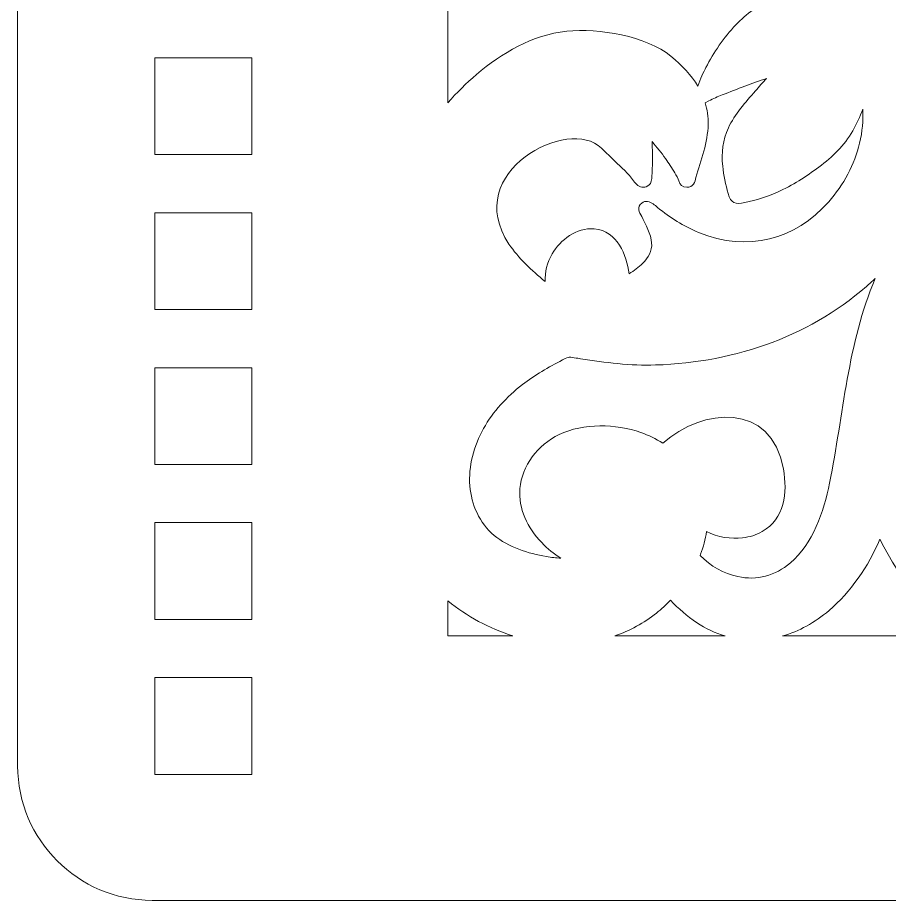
# Model space of a CAD drawing. Header units: centimetres. Extents: x -30.6 to 32.1, y -25.7 to 17.6.
# Drawn here: x -14.792 to -10.293, y -25.654 to -21.096 of the extents above; entities that cross this region are included whole.
import ezdxf

# ---------------------------------------------------------------- set-up
doc = ezdxf.new("R2010")
doc.units = ezdxf.units.CM
doc.header["$MEASUREMENT"] = 0
doc.layers.add('layer 1', color=7, linetype='Continuous')

msp = doc.modelspace()

# ---------------------------------------------------------------- linework, layer by layer
at = {"layer": 'layer 1', "color": 19, "lineweight": 20}
for points, knots in [([(-14.09796, -4.65359), (-14.09796, -4.65359), (-0.48589, -4.65359), (-0.48589, -4.65359), (-0.48589, -4.65359), (-0.10421, -4.65359), (0.20807, -4.96587), (0.20807, -5.34755), (0.20807, -5.34755), (0.20807, -5.34755), (0.20807, -24.95963), (0.20807, -24.95963), (0.20807, -24.95963), (0.20807, -25.34131), (-0.10421, -25.65359), (-0.48589, -25.65359), (-0.48589, -25.65359), (-0.48589, -25.65359), (-14.09796, -25.65359), (-14.09796, -25.65359), (-14.09796, -25.65359), (-14.47964, -25.65359), (-14.79192, -25.34131), (-14.79192, -24.95963), (-14.79192, -24.95963), (-14.79192, -24.95963), (-14.79192, -5.34755), (-14.79192, -5.34755), (-14.79192, -5.34755), (-14.79192, -4.96587), (-14.47964, -4.65359), (-14.09796, -4.65359)], [0, 0, 0, 0, 0.1111111, 0.1111111, 0.1111111, 0.1111111, 0.2222222, 0.2222222, 0.2222222, 0.2222222, 0.3333333, 0.3333333, 0.3333333, 0.3333333, 0.4444444, 0.4444444, 0.4444444, 0.4444444, 0.5555556, 0.5555556, 0.5555556, 0.5555556, 0.6666667, 0.6666667, 0.6666667, 0.6666667, 0.7777778, 0.7777778, 0.7777778, 0.7777778, 1, 1, 1, 1]), ([(-12.5724, -18.05868), (-12.54582, -18.12232), (-12.5182, -18.18557), (-12.48918, -18.2481), (-12.48918, -18.2481), (-12.43848, -18.35732), (-12.38288, -18.46412), (-12.32194, -18.56863), (-12.32194, -18.56863), (-12.27989, -18.64075), (-12.23521, -18.71089), (-12.1909, -18.78178), (-12.1909, -18.78178), (-12.14144, -18.86095), (-12.09117, -18.93442), (-12.10372, -19.02973), (-12.10372, -19.02973), (-12.11693, -19.13014), (-12.1827, -19.25466), (-12.23827, -19.3406), (-12.23827, -19.3406), (-12.29992, -19.43596), (-12.38103, -19.52598), (-12.43477, -19.62415), (-12.43477, -19.62415), (-12.4792, -19.70528), (-12.5036, -19.796), (-12.50335, -19.88727), (-12.50335, -19.88727), (-12.50318, -19.9464), (-12.49271, -20.00017), (-12.47609, -20.05682), (-12.47609, -20.05682), (-12.47013, -20.0771), (-12.46407, -20.09718), (-12.43984, -20.10488), (-12.43984, -20.10488), (-12.41262, -20.11354), (-12.39261, -20.09665), (-12.37357, -20.0818), (-12.37357, -20.0818), (-12.33342, -20.05048), (-12.28599, -20.01601), (-12.23543, -20.00133), (-12.23543, -20.00133), (-12.20776, -19.99332), (-12.14031, -19.98686), (-12.11728, -20.00768), (-12.11728, -20.00768), (-12.10759, -20.0164), (-12.12866, -20.04955), (-12.13386, -20.05688), (-12.13386, -20.05688), (-12.15936, -20.09288), (-12.20416, -20.12874), (-12.23767, -20.15851), (-12.23767, -20.15851), (-12.29791, -20.21207), (-12.36382, -20.27269), (-12.40947, -20.3379), (-12.40947, -20.3379), (-12.44671, -20.39112), (-12.47162, -20.45123), (-12.4827, -20.51399), (-12.4827, -20.51399), (-12.4874, -20.54057), (-12.4896, -20.56586), (-12.48546, -20.59257), (-12.48546, -20.59257), (-12.47942, -20.63153), (-12.44683, -20.63412), (-12.41296, -20.63953), (-12.41296, -20.63953), (-12.3475, -20.64996), (-12.28171, -20.6578), (-12.21517, -20.65454), (-12.21517, -20.65454), (-12.12972, -20.65035), (-12.05011, -20.62694), (-11.97324, -20.59264), (-11.97324, -20.59264), (-11.88955, -20.55535), (-11.80409, -20.50388), (-11.73552, -20.44538), (-11.73552, -20.44538), (-11.69276, -20.40891), (-11.65652, -20.36935), (-11.62247, -20.3268), (-11.62247, -20.3268), (-11.61149, -20.36006), (-11.60049, -20.39331), (-11.58951, -20.4266), (-11.58951, -20.4266), (-11.58242, -20.44804), (-11.57566, -20.4706), (-11.54967, -20.47833), (-11.54967, -20.47833), (-11.5224, -20.48645), (-11.50177, -20.46961), (-11.48229, -20.45498), (-11.48229, -20.45498), (-11.399, -20.39242), (-11.35989, -20.31709), (-11.33504, -20.22029), (-11.33504, -20.22029), (-11.3086, -20.11729), (-11.30043, -19.99843), (-11.29753, -19.89266), (-11.29753, -19.89266), (-11.29542, -19.81576), (-11.29648, -19.73819), (-11.30172, -19.66142), (-11.30172, -19.66142), (-11.30431, -19.62358), (-11.308, -19.58666), (-11.31282, -19.55019), (-11.31282, -19.55019), (-11.25075, -19.67233), (-11.1926, -19.79777), (-11.14963, -19.92468), (-11.14963, -19.92468), (-11.09971, -20.07221), (-11.06472, -20.25053), (-11.0945, -20.40489), (-11.0945, -20.40489), (-11.11283, -20.49981), (-11.15251, -20.57369), (-11.21, -20.65201), (-11.21, -20.65201), (-11.23261, -20.68284), (-11.26383, -20.71508), (-11.23136, -20.75102), (-11.23136, -20.75102), (-11.20803, -20.77682), (-11.1808, -20.79261), (-11.14333, -20.79183), (-11.14333, -20.79183), (-11.09054, -20.7907), (-11.03242, -20.75453), (-10.99325, -20.72398), (-10.99325, -20.72398), (-10.93074, -20.67522), (-10.87728, -20.61187), (-10.83666, -20.54611), (-10.83666, -20.54611), (-10.79342, -20.47614), (-10.75504, -20.38903), (-10.73666, -20.30938), (-10.73666, -20.30938), (-10.70623, -20.38648), (-10.68, -20.46714), (-10.67025, -20.54596), (-10.67025, -20.54596), (-10.65675, -20.65482), (-10.67856, -20.76096), (-10.74791, -20.85038), (-10.74791, -20.85038), (-10.81303, -20.93438), (-10.90924, -20.99309), (-10.99587, -21.05554), (-10.99587, -21.05554), (-11.02817, -21.07885), (-11.05783, -21.10555), (-11.08504, -21.13399), (-11.08504, -21.13399), (-11.14678, -21.19854), (-11.20001, -21.27629), (-11.2399, -21.35447), (-11.2399, -21.35447), (-11.25007, -21.37445), (-11.27091, -21.41418), (-11.2806, -21.4509), (-11.2806, -21.4509), (-11.31462, -21.39362), (-11.36313, -21.34289), (-11.42013, -21.296), (-11.42013, -21.296), (-11.54692, -21.19173), (-11.79307, -21.14895), (-11.95798, -21.16647), (-11.95798, -21.16647), (-12.1365, -21.18546), (-12.29361, -21.27905), (-12.42391, -21.39019), (-12.42391, -21.39019), (-12.47576, -21.4344), (-12.52602, -21.48361), (-12.5724, -21.53624), (-12.5724, -21.53624), (-12.5724, -21.53624), (-12.5724, -18.05868), (-12.5724, -18.05868)], [0, 0, 0, 0, 0.0204082, 0.0204082, 0.0204082, 0.0204082, 0.0408163, 0.0408163, 0.0408163, 0.0408163, 0.0612245, 0.0612245, 0.0612245, 0.0612245, 0.0816327, 0.0816327, 0.0816327, 0.0816327, 0.1020408, 0.1020408, 0.1020408, 0.1020408, 0.122449, 0.122449, 0.122449, 0.122449, 0.1428571, 0.1428571, 0.1428571, 0.1428571, 0.1632653, 0.1632653, 0.1632653, 0.1632653, 0.1836735, 0.1836735, 0.1836735, 0.1836735, 0.2040816, 0.2040816, 0.2040816, 0.2040816, 0.2244898, 0.2244898, 0.2244898, 0.2244898, 0.244898, 0.244898, 0.244898, 0.244898, 0.2653061, 0.2653061, 0.2653061, 0.2653061, 0.2857143, 0.2857143, 0.2857143, 0.2857143, 0.3061224, 0.3061224, 0.3061224, 0.3061224, 0.3265306, 0.3265306, 0.3265306, 0.3265306, 0.3469388, 0.3469388, 0.3469388, 0.3469388, 0.3673469, 0.3673469, 0.3673469, 0.3673469, 0.3877551, 0.3877551, 0.3877551, 0.3877551, 0.4081633, 0.4081633, 0.4081633, 0.4081633, 0.4285714, 0.4285714, 0.4285714, 0.4285714, 0.4489796, 0.4489796, 0.4489796, 0.4489796, 0.4693878, 0.4693878, 0.4693878, 0.4693878, 0.4897959, 0.4897959, 0.4897959, 0.4897959, 0.5102041, 0.5102041, 0.5102041, 0.5102041, 0.5306122, 0.5306122, 0.5306122, 0.5306122, 0.5510204, 0.5510204, 0.5510204, 0.5510204, 0.5714286, 0.5714286, 0.5714286, 0.5714286, 0.5918367, 0.5918367, 0.5918367, 0.5918367, 0.6122449, 0.6122449, 0.6122449, 0.6122449, 0.6326531, 0.6326531, 0.6326531, 0.6326531, 0.6530612, 0.6530612, 0.6530612, 0.6530612, 0.6734694, 0.6734694, 0.6734694, 0.6734694, 0.6938776, 0.6938776, 0.6938776, 0.6938776, 0.7142857, 0.7142857, 0.7142857, 0.7142857, 0.7346939, 0.7346939, 0.7346939, 0.7346939, 0.755102, 0.755102, 0.755102, 0.755102, 0.7755102, 0.7755102, 0.7755102, 0.7755102, 0.7959184, 0.7959184, 0.7959184, 0.7959184, 0.8163265, 0.8163265, 0.8163265, 0.8163265, 0.8367347, 0.8367347, 0.8367347, 0.8367347, 0.8571429, 0.8571429, 0.8571429, 0.8571429, 0.877551, 0.877551, 0.877551, 0.877551, 0.8979592, 0.8979592, 0.8979592, 0.8979592, 0.9183673, 0.9183673, 0.9183673, 0.9183673, 0.9387755, 0.9387755, 0.9387755, 0.9387755, 0.9591837, 0.9591837, 0.9591837, 0.9591837, 1, 1, 1, 1]), ([(-14.0834, -21.30359), (-14.0834, -21.30359), (-13.5834, -21.30359), (-13.5834, -21.30359), (-13.5834, -21.30359), (-13.5834, -21.30359), (-13.5834, -21.80359), (-13.5834, -21.80359), (-13.5834, -21.80359), (-13.5834, -21.80359), (-14.0834, -21.80359), (-14.0834, -21.80359), (-14.0834, -21.80359), (-14.0834, -21.80359), (-14.0834, -21.30359), (-14.0834, -21.30359)], [0, 0, 0, 0, 0.2, 0.2, 0.2, 0.2, 0.4, 0.4, 0.4, 0.4, 0.6, 0.6, 0.6, 0.6, 1, 1, 1, 1]), ([(-10.92702, -21.41013), (-10.94617, -21.43162), (-10.96524, -21.45313), (-10.98424, -21.47471), (-10.98424, -21.47471), (-11.03475, -21.532), (-11.09134, -21.59658), (-11.12342, -21.66475), (-11.12342, -21.66475), (-11.15368, -21.729), (-11.16, -21.79388), (-11.15293, -21.86313), (-11.15293, -21.86313), (-11.14799, -21.9113), (-11.13734, -21.95792), (-11.12472, -22.00473), (-11.12472, -22.00473), (-11.11148, -22.05391), (-11.08901, -22.06316), (-11.03796, -22.05128), (-11.03796, -22.05128), (-10.97948, -22.03762), (-10.92451, -22.02125), (-10.86987, -21.99691), (-10.86987, -21.99691), (-10.79475, -21.96341), (-10.72149, -21.91655), (-10.65655, -21.86779), (-10.65655, -21.86779), (-10.5846, -21.81377), (-10.52634, -21.75797), (-10.48194, -21.68099), (-10.48194, -21.68099), (-10.46145, -21.64553), (-10.44443, -21.6075), (-10.42951, -21.56866), (-10.42951, -21.56866), (-10.42739, -21.62708), (-10.43221, -21.68525), (-10.44626, -21.74402), (-10.44626, -21.74402), (-10.47239, -21.85333), (-10.52946, -21.96023), (-10.60566, -22.04646), (-10.60566, -22.04646), (-10.77871, -22.2424), (-11.02224, -22.31003), (-11.2776, -22.20522), (-11.2776, -22.20522), (-11.35836, -22.17208), (-11.42297, -22.1298), (-11.48912, -22.0763), (-11.48912, -22.0763), (-11.49676, -22.07011), (-11.50444, -22.06376), (-11.51234, -22.05791), (-11.51234, -22.05791), (-11.52926, -22.04538), (-11.5514, -22.039), (-11.57079, -22.05349), (-11.57079, -22.05349), (-11.59878, -22.07433), (-11.58284, -22.10163), (-11.57106, -22.12376), (-11.57106, -22.12376), (-11.55018, -22.16291), (-11.52334, -22.21549), (-11.51977, -22.2596), (-11.51977, -22.2596), (-11.51637, -22.30133), (-11.53641, -22.33564), (-11.56625, -22.36507), (-11.56625, -22.36507), (-11.58678, -22.38533), (-11.61086, -22.40257), (-11.63576, -22.41831), (-11.63576, -22.41831), (-11.64998, -22.32232), (-11.69503, -22.19711), (-11.81606, -22.1865), (-11.81606, -22.1865), (-11.90791, -22.17844), (-11.99104, -22.24468), (-12.0328, -22.31587), (-12.0328, -22.31587), (-12.05939, -22.36123), (-12.07196, -22.41045), (-12.0692, -22.45879), (-12.0692, -22.45879), (-12.13873, -22.40053), (-12.20787, -22.3377), (-12.25605, -22.26559), (-12.25605, -22.26559), (-12.5051, -21.89291), (-11.94489, -21.60253), (-11.77838, -21.77032), (-11.77838, -21.77032), (-11.75983, -21.78903), (-11.74076, -21.80733), (-11.72173, -21.82559), (-11.72173, -21.82559), (-11.68994, -21.85607), (-11.65131, -21.89069), (-11.62417, -21.92451), (-11.62417, -21.92451), (-11.61683, -21.9337), (-11.60943, -21.94321), (-11.60157, -21.952), (-11.60157, -21.952), (-11.58793, -21.96725), (-11.5698, -21.97769), (-11.54742, -21.96949), (-11.54742, -21.96949), (-11.52631, -21.9617), (-11.521, -21.94496), (-11.51951, -21.92647), (-11.51951, -21.92647), (-11.51668, -21.89084), (-11.51537, -21.85552), (-11.51548, -21.81977), (-11.51548, -21.81977), (-11.51555, -21.79207), (-11.51621, -21.76433), (-11.51714, -21.73658), (-11.51714, -21.73658), (-11.49307, -21.76517), (-11.46964, -21.79429), (-11.44799, -21.82422), (-11.44799, -21.82422), (-11.43092, -21.8478), (-11.41502, -21.87254), (-11.40053, -21.89759), (-11.40053, -21.89759), (-11.39405, -21.90882), (-11.38254, -21.92795), (-11.3789, -21.939), (-11.3789, -21.939), (-11.37457, -21.9575), (-11.35992, -21.97204), (-11.33832, -21.97244), (-11.33832, -21.97244), (-11.30592, -21.97297), (-11.29465, -21.9452), (-11.29165, -21.92127), (-11.29165, -21.92127), (-11.26391, -21.83252), (-11.23012, -21.74138), (-11.22811, -21.64811), (-11.22811, -21.64811), (-11.22726, -21.60828), (-11.23249, -21.57117), (-11.24286, -21.53635), (-11.24286, -21.53635), (-11.24286, -21.53635), (-11.22414, -21.52593), (-11.22414, -21.52593), (-11.22414, -21.52593), (-11.20392, -21.51467), (-11.17706, -21.50437), (-11.15538, -21.49552), (-11.15538, -21.49552), (-11.11675, -21.47973), (-11.07776, -21.46469), (-11.03862, -21.45005), (-11.03862, -21.45005), (-11.00167, -21.43625), (-10.96447, -21.42275), (-10.92702, -21.41013)], [0, 0, 0, 0, 0.0232558, 0.0232558, 0.0232558, 0.0232558, 0.0465116, 0.0465116, 0.0465116, 0.0465116, 0.0697674, 0.0697674, 0.0697674, 0.0697674, 0.0930233, 0.0930233, 0.0930233, 0.0930233, 0.1162791, 0.1162791, 0.1162791, 0.1162791, 0.1395349, 0.1395349, 0.1395349, 0.1395349, 0.1627907, 0.1627907, 0.1627907, 0.1627907, 0.1860465, 0.1860465, 0.1860465, 0.1860465, 0.2093023, 0.2093023, 0.2093023, 0.2093023, 0.2325581, 0.2325581, 0.2325581, 0.2325581, 0.255814, 0.255814, 0.255814, 0.255814, 0.2790698, 0.2790698, 0.2790698, 0.2790698, 0.3023256, 0.3023256, 0.3023256, 0.3023256, 0.3255814, 0.3255814, 0.3255814, 0.3255814, 0.3488372, 0.3488372, 0.3488372, 0.3488372, 0.372093, 0.372093, 0.372093, 0.372093, 0.3953488, 0.3953488, 0.3953488, 0.3953488, 0.4186047, 0.4186047, 0.4186047, 0.4186047, 0.4418605, 0.4418605, 0.4418605, 0.4418605, 0.4651163, 0.4651163, 0.4651163, 0.4651163, 0.4883721, 0.4883721, 0.4883721, 0.4883721, 0.5116279, 0.5116279, 0.5116279, 0.5116279, 0.5348837, 0.5348837, 0.5348837, 0.5348837, 0.5581395, 0.5581395, 0.5581395, 0.5581395, 0.5813953, 0.5813953, 0.5813953, 0.5813953, 0.6046512, 0.6046512, 0.6046512, 0.6046512, 0.627907, 0.627907, 0.627907, 0.627907, 0.6511628, 0.6511628, 0.6511628, 0.6511628, 0.6744186, 0.6744186, 0.6744186, 0.6744186, 0.6976744, 0.6976744, 0.6976744, 0.6976744, 0.7209302, 0.7209302, 0.7209302, 0.7209302, 0.744186, 0.744186, 0.744186, 0.744186, 0.7674419, 0.7674419, 0.7674419, 0.7674419, 0.7906977, 0.7906977, 0.7906977, 0.7906977, 0.8139535, 0.8139535, 0.8139535, 0.8139535, 0.8372093, 0.8372093, 0.8372093, 0.8372093, 0.8604651, 0.8604651, 0.8604651, 0.8604651, 0.8837209, 0.8837209, 0.8837209, 0.8837209, 0.9069767, 0.9069767, 0.9069767, 0.9069767, 0.9302326, 0.9302326, 0.9302326, 0.9302326, 0.9534884, 0.9534884, 0.9534884, 0.9534884, 1, 1, 1, 1]), ([(-14.0834, -22.10359), (-14.0834, -22.10359), (-13.5834, -22.10359), (-13.5834, -22.10359), (-13.5834, -22.10359), (-13.5834, -22.10359), (-13.5834, -22.60359), (-13.5834, -22.60359), (-13.5834, -22.60359), (-13.5834, -22.60359), (-14.0834, -22.60359), (-14.0834, -22.60359), (-14.0834, -22.60359), (-14.0834, -22.60359), (-14.0834, -22.10359), (-14.0834, -22.10359)], [0, 0, 0, 0, 0.2, 0.2, 0.2, 0.2, 0.4, 0.4, 0.4, 0.4, 0.6, 0.6, 0.6, 0.6, 1, 1, 1, 1]), ([(-11.23625, -23.74932), (-11.18067, -23.77916), (-11.10898, -23.78896), (-11.05029, -23.78196), (-11.05029, -23.78196), (-11.015, -23.77772), (-10.98016, -23.7674), (-10.94889, -23.74948), (-10.94889, -23.74948), (-10.83399, -23.68362), (-10.81749, -23.55058), (-10.83965, -23.42641), (-10.83965, -23.42641), (-10.90195, -23.07757), (-11.25702, -23.11147), (-11.46153, -23.2929), (-11.46153, -23.2929), (-11.49736, -23.27063), (-11.5358, -23.25221), (-11.5756, -23.23833), (-11.5756, -23.23833), (-11.7056, -23.19293), (-11.8712, -23.18901), (-11.99683, -23.24884), (-11.99683, -23.24884), (-12.10889, -23.30221), (-12.18974, -23.41004), (-12.19981, -23.52802), (-12.19981, -23.52802), (-12.20858, -23.63103), (-12.16002, -23.73166), (-12.08736, -23.80695), (-12.08736, -23.80695), (-12.05706, -23.83832), (-12.02392, -23.86428), (-11.98826, -23.88724), (-11.98826, -23.88724), (-12.01281, -23.88559), (-12.03745, -23.88276), (-12.06291, -23.87857), (-12.06291, -23.87857), (-12.15631, -23.86317), (-12.26054, -23.82994), (-12.33233, -23.76967), (-12.33233, -23.76967), (-12.40887, -23.7054), (-12.45034, -23.60916), (-12.45802, -23.51438), (-12.45802, -23.51438), (-12.46623, -23.41308), (-12.43686, -23.30757), (-12.3872, -23.21794), (-12.3872, -23.21794), (-12.33852, -23.13005), (-12.26811, -23.05352), (-12.18662, -22.99089), (-12.18662, -22.99089), (-12.12226, -22.94142), (-12.05262, -22.90155), (-11.98009, -22.86375), (-11.98009, -22.86375), (-11.97271, -22.85991), (-11.95932, -22.85221), (-11.95112, -22.8504), (-11.95112, -22.8504), (-11.9389, -22.84771), (-11.89906, -22.85538), (-11.88658, -22.85737), (-11.88658, -22.85737), (-11.75839, -22.87779), (-11.62964, -22.89366), (-11.49924, -22.88961), (-11.49924, -22.88961), (-11.08047, -22.87662), (-10.68481, -22.73446), (-10.38297, -22.45904), (-10.38297, -22.45904), (-10.37719, -22.45376), (-10.37147, -22.44843), (-10.36578, -22.44309), (-10.36578, -22.44309), (-10.50777, -22.77651), (-10.53039, -23.14584), (-10.60109, -23.49922), (-10.60109, -23.49922), (-10.63059, -23.64668), (-10.68889, -23.81386), (-10.8038, -23.91178), (-10.8038, -23.91178), (-10.88134, -23.97783), (-10.977, -24.00314), (-11.07482, -23.98237), (-11.07482, -23.98237), (-11.14753, -23.96696), (-11.21578, -23.92751), (-11.26925, -23.87321), (-11.26925, -23.87321), (-11.26925, -23.87321), (-11.26681, -23.86686), (-11.26681, -23.86686), (-11.26681, -23.86686), (-11.25235, -23.8287), (-11.24194, -23.78919), (-11.23625, -23.74932)], [0, 0, 0, 0, 0.037037, 0.037037, 0.037037, 0.037037, 0.0740741, 0.0740741, 0.0740741, 0.0740741, 0.1111111, 0.1111111, 0.1111111, 0.1111111, 0.1481481, 0.1481481, 0.1481481, 0.1481481, 0.1851852, 0.1851852, 0.1851852, 0.1851852, 0.2222222, 0.2222222, 0.2222222, 0.2222222, 0.2592593, 0.2592593, 0.2592593, 0.2592593, 0.2962963, 0.2962963, 0.2962963, 0.2962963, 0.3333333, 0.3333333, 0.3333333, 0.3333333, 0.3703704, 0.3703704, 0.3703704, 0.3703704, 0.4074074, 0.4074074, 0.4074074, 0.4074074, 0.4444444, 0.4444444, 0.4444444, 0.4444444, 0.4814815, 0.4814815, 0.4814815, 0.4814815, 0.5185185, 0.5185185, 0.5185185, 0.5185185, 0.5555556, 0.5555556, 0.5555556, 0.5555556, 0.5925926, 0.5925926, 0.5925926, 0.5925926, 0.6296296, 0.6296296, 0.6296296, 0.6296296, 0.6666667, 0.6666667, 0.6666667, 0.6666667, 0.7037037, 0.7037037, 0.7037037, 0.7037037, 0.7407407, 0.7407407, 0.7407407, 0.7407407, 0.7777778, 0.7777778, 0.7777778, 0.7777778, 0.8148148, 0.8148148, 0.8148148, 0.8148148, 0.8518519, 0.8518519, 0.8518519, 0.8518519, 0.8888889, 0.8888889, 0.8888889, 0.8888889, 0.9259259, 0.9259259, 0.9259259, 0.9259259, 1, 1, 1, 1]), ([(-14.0834, -22.90359), (-14.0834, -22.90359), (-13.5834, -22.90359), (-13.5834, -22.90359), (-13.5834, -22.90359), (-13.5834, -22.90359), (-13.5834, -23.40359), (-13.5834, -23.40359), (-13.5834, -23.40359), (-13.5834, -23.40359), (-14.0834, -23.40359), (-14.0834, -23.40359), (-14.0834, -23.40359), (-14.0834, -23.40359), (-14.0834, -22.90359), (-14.0834, -22.90359)], [0, 0, 0, 0, 0.2, 0.2, 0.2, 0.2, 0.4, 0.4, 0.4, 0.4, 0.6, 0.6, 0.6, 0.6, 1, 1, 1, 1]), ([(-14.0834, -23.70359), (-14.0834, -23.70359), (-13.5834, -23.70359), (-13.5834, -23.70359), (-13.5834, -23.70359), (-13.5834, -23.70359), (-13.5834, -24.20359), (-13.5834, -24.20359), (-13.5834, -24.20359), (-13.5834, -24.20359), (-14.0834, -24.20359), (-14.0834, -24.20359), (-14.0834, -24.20359), (-14.0834, -24.20359), (-14.0834, -23.70359), (-14.0834, -23.70359)], [0, 0, 0, 0, 0.2, 0.2, 0.2, 0.2, 0.4, 0.4, 0.4, 0.4, 0.6, 0.6, 0.6, 0.6, 1, 1, 1, 1]), ([(-10.84477, -24.28862), (-10.75902, -24.26468), (-10.67796, -24.21991), (-10.6041, -24.15691), (-10.6041, -24.15691), (-10.49341, -24.06252), (-10.40053, -23.92883), (-10.34159, -23.78895), (-10.34159, -23.78895), (-10.23607, -24.00612), (-10.08009, -24.1941), (-9.86993, -24.28862), (-9.86993, -24.28862), (-9.86993, -24.28862), (-10.84477, -24.28862), (-10.84477, -24.28862)], [0, 0, 0, 0, 0.2, 0.2, 0.2, 0.2, 0.4, 0.4, 0.4, 0.4, 0.6, 0.6, 0.6, 0.6, 1, 1, 1, 1]), ([(-11.42159, -24.10435), (-11.34206, -24.19037), (-11.23819, -24.26228), (-11.14167, -24.28839), (-11.14167, -24.28839), (-11.14167, -24.28839), (-11.14079, -24.28862), (-11.14079, -24.28862), (-11.14079, -24.28862), (-11.14079, -24.28862), (-11.71021, -24.28862), (-11.71021, -24.28862), (-11.71021, -24.28862), (-11.63226, -24.2616), (-11.56028, -24.22194), (-11.49503, -24.17038), (-11.49503, -24.17038), (-11.46924, -24.15001), (-11.44465, -24.12789), (-11.42159, -24.10435)], [0, 0, 0, 0, 0.1666667, 0.1666667, 0.1666667, 0.1666667, 0.3333333, 0.3333333, 0.3333333, 0.3333333, 0.5, 0.5, 0.5, 0.5, 0.6666667, 0.6666667, 0.6666667, 0.6666667, 1, 1, 1, 1]), ([(-12.5724, -24.1075), (-12.47289, -24.18668), (-12.35821, -24.24992), (-12.23549, -24.28862), (-12.23549, -24.28862), (-12.23549, -24.28862), (-12.5724, -24.28862), (-12.5724, -24.28862), (-12.5724, -24.28862), (-12.5724, -24.28862), (-12.5724, -24.1075), (-12.5724, -24.1075)], [0, 0, 0, 0, 0.25, 0.25, 0.25, 0.25, 0.5, 0.5, 0.5, 0.5, 1, 1, 1, 1]), ([(-14.0834, -24.50359), (-14.0834, -24.50359), (-13.5834, -24.50359), (-13.5834, -24.50359), (-13.5834, -24.50359), (-13.5834, -24.50359), (-13.5834, -25.00359), (-13.5834, -25.00359), (-13.5834, -25.00359), (-13.5834, -25.00359), (-14.0834, -25.00359), (-14.0834, -25.00359), (-14.0834, -25.00359), (-14.0834, -25.00359), (-14.0834, -24.50359), (-14.0834, -24.50359)], [0, 0, 0, 0, 0.2, 0.2, 0.2, 0.2, 0.4, 0.4, 0.4, 0.4, 0.6, 0.6, 0.6, 0.6, 1, 1, 1, 1])]:
    msp.add_open_spline(points, degree=3, knots=knots, dxfattribs=at)

doc.saveas('drawing.dxf')
